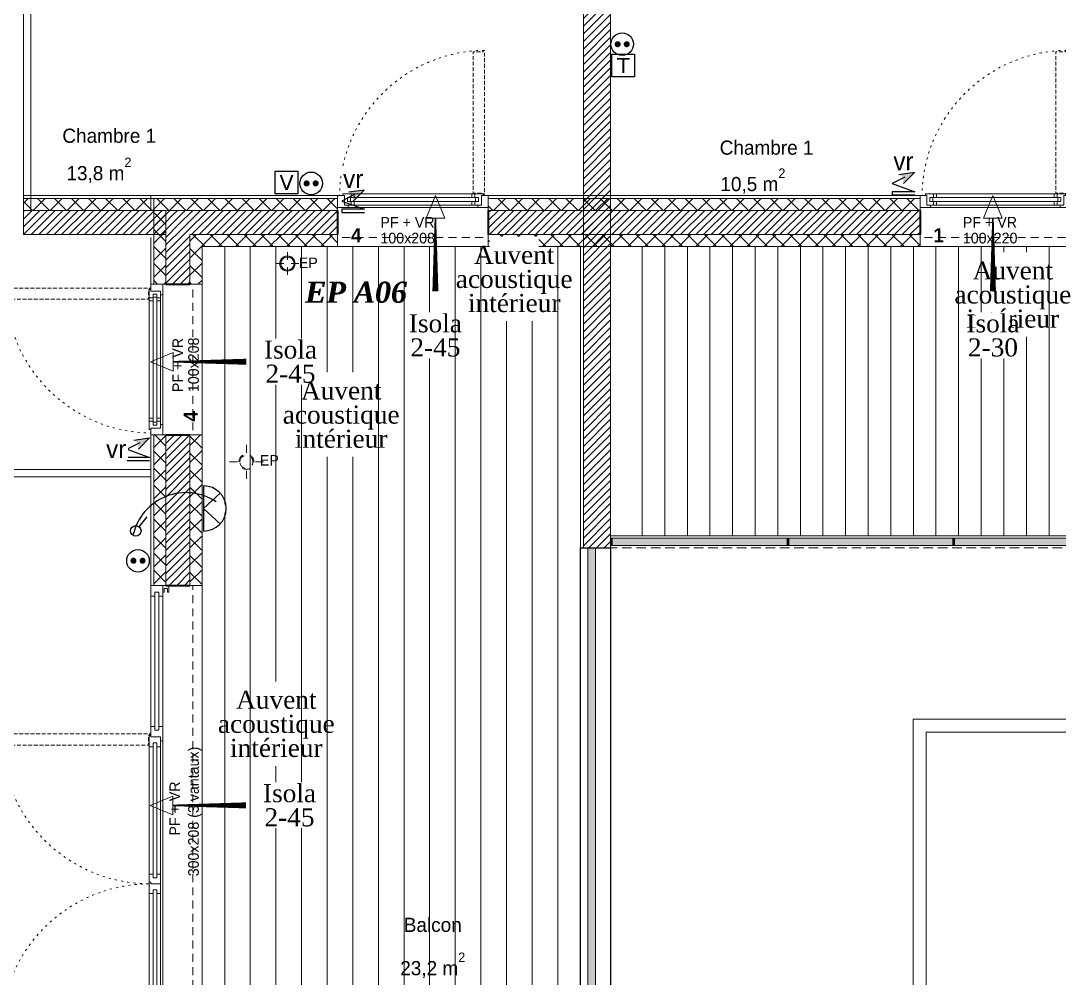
# Model space of a CAD drawing. Header units: centimetres. Extents: x 2666 to 9670, y 1889 to 5633.
# Drawn here: x 4812 to 5501, y 3032 to 3667 of the extents above; entities that cross this region are included whole.
import ezdxf

# ---------------------------------------------------------------- set-up
doc = ezdxf.new("R2010")
doc.units = ezdxf.units.CM
doc.header["$LTSCALE"] = 12.7
for name, pattern in [('INTERROMPU2', [0.75, 0.5, -0.25]), ('Style de ligne -11', [0.694444, 0.41656, -0.277884]), ('Style de ligne -12', [0.328084, 0.109361, -0.218723]), ('Style de ligne -13', [0.295276, 0.19685, -0.098425]), ('Style de ligne -14', [0.295276, 0.19685, -0.098425]), ('Style de ligne -17', [0.694444, 0.41656, -0.277884]), ('Style de ligne -18', [0.328084, 0.109361, -0.218723]), ('VW-01', [0.83312, 0.41656, -0.41656])]:
    doc.linetypes.add(name, pattern=pattern)
for name, color, linetype, lineweight in [('B amÈnagement intÈrieur', 7, 'Continuous', 5), ('B aménagement intérieur', 7, 'Continuous', 5), ('B GÈnÈral', 7, 'Continuous', 5), ('B Général', 7, 'Continuous', 5), ('C ANNOTATIONS-prestations', 7, 'Continuous', 5), ('C ANNOTATIONS-texte', 7, 'Continuous', 5), ('C ANNOTATIONS-texte surfaces', 7, 'Continuous', 5), ('Général', 7, 'Continuous', 5), ('prlm-ELEC-CFA', 1, 'Continuous', 25), ('prlm-ELEC-CFO', 1, 'Continuous', 25), ('prlm-ZCARTOUCHE', 181, 'Continuous', 13)]:
    doc.layers.add(name, color=color, linetype=linetype, lineweight=lineweight)
doc.layers.add('D SURFACES-shab', color=1, linetype='Continuous', lineweight=5, true_color=0xff0000)
doc.layers.add('prlm-EAU-EPEXT', color=7, linetype='Continuous', lineweight=18, true_color=0x4c8599)
doc.layers.add('prlm-VMC', color=93, linetype='Continuous')
doc.styles.add('Eurostile', font='')
doc.styles.add('Eurostile (bold)', font='')
doc.styles.add('prlm-eau-ep', font='timesbi.ttf', dxfattribs={"height": 18})
doc.styles.add('prlm-elec-cfo', font='comic.ttf', dxfattribs={"height": 12})
doc.styles.add('prlm-vmc', font='pala.ttf', dxfattribs={"height": 14})
doc.styles.add('Times New Roman (bold italic)', font='timesbi.ttf')
doc.styles.get('Eurostile').set_extended_font_data('Eurostile')
doc.styles.get('Eurostile (bold)').set_extended_font_data('Eurostile', bold=True)
pattern_1 = [(-45, (0, 0), (5.656854, 5.656854), []), (45, (0, 0), (5.656854, -5.656854), [])]
pattern_2 = [(45, (0, 0), (2.4253472, -2.6458333), [])]
pattern_3 = [(135, (0, 0), (-5.656854, -5.656854), []), (225, (0, 0), (-5.656854, 5.656854), [])]
pattern_4 = [(45, (0, 0), (-5.656854, 5.656854), []), (135, (0, 0), (5.656854, 5.656854), [])]
pattern_5 = [(45, (0, 0), (-5.656854, 5.656854), []), (135, (0, 0), (5.656854, 5.656854), [])]

# ---------------------------------------------------------------- blocks, each defined once
blk = doc.blocks.new('Groupe-1')
at = {"layer": 'B GÈnÈral', "linetype": 'Continuous', "lineweight": 0, "true_color": 0xeeeeee}
for points in [[(5203.04, 3323.9), (5320.24, 3323.9), (5320.24, 3318.9), (5203.04, 3318.9)], [(5321.34, 3323.9), (5430.24, 3323.9), (5430.24, 3318.9), (5321.34, 3318.9)], [(5431.34, 3323.9), (5540.24, 3323.9), (5540.24, 3318.9), (5431.34, 3318.9)]]:
    blk.add_hatch(color=7, dxfattribs=at).paths.add_polyline_path(points)
at = {"layer": 'B GÈnÈral', "linetype": 'Continuous', "lineweight": 0, "true_color": 0xdddddd}
for points in [[(5203.04, 3323.89), (5204.14, 3323.89), (5204.14, 3318.89), (5203.04, 3318.89)], [(5320.24, 3323.9), (5321.34, 3323.9), (5321.34, 3318.9), (5320.24, 3318.9)], [(5430.24, 3323.9), (5431.34, 3323.9), (5431.34, 3318.9), (5430.24, 3318.9)]]:
    blk.add_hatch(color=254, dxfattribs=at).paths.add_polyline_path(points)
at = {"layer": 'B Général', "color": 7, "linetype": 'Continuous', "lineweight": 5}
for p, q in [((5224.04, 3325.39), (5224.04, 3517.39)), ((5239.04, 3325.39), (5239.04, 3517.39)), ((5254.04, 3325.39), (5254.04, 3517.39)), ((5269.04, 3325.39), (5269.04, 3517.39)), ((5284.04, 3325.39), (5284.04, 3517.39)), ((5299.04, 3325.39), (5299.04, 3517.39)), ((5314.04, 3325.39), (5314.04, 3517.39)), ((5329.04, 3325.39), (5329.04, 3517.39)), ((5344.04, 3325.39), (5344.04, 3517.39)), ((5359.04, 3325.39), (5359.04, 3517.39)), ((5374.04, 3325.39), (5374.04, 3517.39)), ((5389.04, 3325.39), (5389.04, 3517.39)), ((5404.04, 3325.39), (5404.04, 3517.39)), ((5419.04, 3325.39), (5419.04, 3517.39)), ((5434.04, 3325.39), (5434.04, 3517.39)), ((5449.04, 3325.39), (5449.04, 3517.39)), ((5464.04, 3325.39), (5464.04, 3517.39)), ((5479.04, 3325.39), (5479.04, 3517.39)), ((5494.04, 3325.39), (5494.04, 3517.39))]:
    blk.add_line(p, q, dxfattribs=at)
at = {"layer": 'B Général', "color": 7, "linetype": 'Continuous', "lineweight": 13, "flags": 128}
blk.add_lwpolyline([(5203.04, 3517.39), (6191.89, 3517.39), (6191.89, 3325.39), (5203.04, 3325.39)], close=True, dxfattribs=at)
at = {"layer": 'B Général', "color": 7, "linetype": 'INTERROMPU2', "lineweight": 13, "flags": 128}
blk.add_lwpolyline([(5203.04, 3325.39), (6191.89, 3325.39), (6191.89, 3317.39), (5203.04, 3317.39)], close=True, dxfattribs=at)
at = {"layer": 'B Général', "color": 7, "linetype": 'Continuous', "lineweight": 5, "flags": 128}
for points in [[(5203.04, 3323.9), (5320.24, 3323.9), (5320.24, 3318.9), (5203.04, 3318.9)], [(5203.04, 3323.89), (5204.14, 3323.89), (5204.14, 3318.89), (5203.04, 3318.89)], [(5320.24, 3323.9), (5321.34, 3323.9), (5321.34, 3318.9), (5320.24, 3318.9)], [(5321.34, 3323.9), (5430.24, 3323.9), (5430.24, 3318.9), (5321.34, 3318.9)], [(5430.24, 3323.9), (5431.34, 3323.9), (5431.34, 3318.9), (5430.24, 3318.9)], [(5431.34, 3323.9), (5540.24, 3323.9), (5540.24, 3318.9), (5431.34, 3318.9)]]:
    blk.add_lwpolyline(points, close=True, dxfattribs=at)
blk = doc.blocks.new('Groupe-14-1')
at = {"layer": 'C ANNOTATIONS-prestations', "linetype": 'VW-01'}
for p, q in [((4961.43, 3385.75), (4961.43, 3378.25)), ((4950.18, 3374.5), (4957.68, 3374.5)), ((4961.43, 3363.25), (4961.43, 3370.75)), ((4972.68, 3374.5), (4965.18, 3374.5))]:
    blk.add_line(p, q, dxfattribs=at)
at = {"layer": 'C ANNOTATIONS-prestations', "linetype": 'VW-01', "flags": 128}
for points in [[(4956.43, 3374.5, -1), (4966.43, 3374.5, -1)], [(4957.09, 3374.5, -1), (4965.76, 3374.5, -1)]]:
    blk.add_lwpolyline(points, format="xyb", close=True, dxfattribs=at)
at = {"layer": 'C ANNOTATIONS-prestations', "insert": (4970.37, 3379.04), "char_height": 7.059, "attachment_point": 1, "line_spacing_factor": 0.894142, "style": 'Eurostile'}
blk.add_mtext('EP', dxfattribs=at)
blk = doc.blocks.new('PF 300.208 + VR (3 vantaux)')
at = {"layer": 'B Général', "color": 7, "linetype": 'Continuous', "lineweight": 13}
for p, q in [((-150, 7), (-150, 17)), ((150, 7), (150, 17))]:
    blk.add_line(p, q, dxfattribs=at)
at = {"layer": 'B Général', "color": 7, "linetype": 'Continuous', "lineweight": 35}
for p, q in [((-150, 7), (-150, -9)), ((150, 7), (150, -9))]:
    blk.add_line(p, q, dxfattribs=at)
at = {"layer": 'B Général'}
blk.add_line((-143, 9), (47, 9), dxfattribs=at)
at = {"layer": 'B Général', "color": 7, "linetype": 'Style de ligne -13', "lineweight": 5, "flags": 128}
for points in [[(-147.5, 117), (-146.5, 117), (-146.5, 116), (-140, 116), (-140, 18.5), (-146.5, 18.5), (-146.5, 17.5), (-147.5, 17.5)], [(51.5, 115), (50.5, 115), (50.5, 116), (44, 116), (44, 18.5), (50.5, 18.5), (50.5, 17.5), (51.5, 17.5)]]:
    blk.add_lwpolyline(points, close=True, dxfattribs=at)
at = {"layer": 'B Général', "lineweight": 5, "flags": 128}
for points in [[(-143, 10.5), (-143, 9), (-150, 9), (-150, 17), (-145.5, 17), (-145.5, 10.5)], [(-54.5, 18), (-139, 18), (-139, 15.5), (-54.5, 15.5)], [(-41.5, 18), (43, 18), (43, 15.5), (-41.5, 15.5)], [(56.5, 17), (56.5, 14.25), (54, 14.25), (54, 11.75), (56.5, 11.75), (56.5, 9), (47, 9), (47, 10.5), (49.5, 10.5), (49.5, 17)], [(145.5, 14.25), (54, 14.25), (54, 11.75), (145.5, 11.75)], [(143, 17), (56.5, 17), (56.5, 14.25), (143, 14.25)], [(145.5, 14.25), (143, 14.25), (143, 17), (150, 17), (150, 9), (143, 9), (143, 11.75), (145.5, 11.75)], [(-150, 9), (-150, 5), (-145.5, 5), (-145.5, 6), (-148, 6), (-148, 8), (-145.5, 8), (-145.5, 9)], [(-54.5, 13), (-139, 13), (-139, 10.5), (-54.5, 10.5)], [(-41.5, 13), (43, 13), (43, 10.5), (-41.5, 10.5)], [(143, 11.75), (56.5, 11.75), (56.5, 9), (143, 9)], [(150, 9), (150, 5), (145.5, 5), (145.5, 6), (148, 6), (148, 8), (145.5, 8), (145.5, 9)]]:
    blk.add_lwpolyline(points, close=True, dxfattribs=at)
at = {"layer": 'B Général', "color": 7, "linetype": 'Continuous', "lineweight": 5, "flags": 128}
for points in [[(-139, 15.5), (-141.5, 15.5), (-141.5, 13), (-139, 13), (-139, 10.5), (-145.5, 10.5), (-145.5, 17), (-146.5, 17), (-146.5, 18), (-139, 18)], [(-54.5, 15.5), (-52, 15.5), (-52, 13), (-54.5, 13), (-54.5, 10.5), (-48, 10.5), (-48, 17), (-47, 17), (-47, 18), (-54.5, 18)], [(-41.5, 15.5), (-44, 15.5), (-44, 13), (-41.5, 13), (-41.5, 10.5), (-48, 10.5), (-48, 17), (-47, 17), (-47, 18), (-41.5, 18)], [(43, 15.5), (45.5, 15.5), (45.5, 13), (43, 13), (43, 10.5), (49.5, 10.5), (49.5, 17), (50.5, 17), (50.5, 18), (43, 18)]]:
    blk.add_lwpolyline(points, close=True, dxfattribs=at)
at = {"layer": 'B Général', "color": 7, "linetype": 'Style de ligne -11', "lineweight": 5, "flags": 128}
blk.add_lwpolyline([(-150, 9), (150, 9), (150, -11), (-150, -11)], close=True, dxfattribs=at)
at = {"layer": 'B Général', "lineweight": 13, "flags": 128}
blk.add_lwpolyline([(150, -9), (150, -17), (-150, -17), (-150, -9)], dxfattribs=at)
at = {"layer": 'B Général'}
for centre in [(-147, 17.5), (51, 17.5)]:
    blk.add_circle(centre, 0.5, dxfattribs=at)
at = {"layer": 'B Général', "color": 7, "linetype": 'Style de ligne -12', "lineweight": 5}
for centre, start, end in [((-147, 17.5), 0.29382, 90.28792), ((51, 17.5), 94.06495, 179.70618)]:
    blk.add_arc(centre, 99, start, end, dxfattribs=at)
at = {"layer": 'B Général', "insert": (2, 4.58), "char_height": 7.059, "attachment_point": 2, "rotation": 360, "line_spacing_factor": 0.894142, "style": 'Eurostile'}
blk.add_mtext('PF + VR', dxfattribs=at)
at = {"layer": 'C ANNOTATIONS-prestations', "rotation": 360, "line_spacing_factor": 0.894142}
for s, insert, char_height, attachment_point, style in [('6', (-141.14, -4.77), 9.41, 1, 'Eurostile (bold)'), ('300x208 (3 vantaux) ', (0, -7.82), 7.059, 2, 'Eurostile')]:
    blk.add_mtext(s, dxfattribs=dict(at, insert=insert, char_height=char_height, attachment_point=attachment_point, style=style))
blk = doc.blocks.new('PF 100.208 + VR')
at = {"layer": 'B Général', "color": 7, "linetype": 'Continuous', "lineweight": 13}
for p, q in [((-50, 7), (-50, 17)), ((50, 7), (50, 17))]:
    blk.add_line(p, q, dxfattribs=at)
at = {"layer": 'B Général', "color": 7, "linetype": 'Continuous', "lineweight": 35}
for p, q in [((-50, 7), (-50, -9)), ((50, 7), (50, -9))]:
    blk.add_line(p, q, dxfattribs=at)
at = {"layer": 'B Général'}
blk.add_line((45, 9), (-45, 9), dxfattribs=at)
at = {"layer": 'B Général', "color": 7, "linetype": 'Style de ligne -13', "lineweight": 5, "flags": 128}
blk.add_lwpolyline([(47.5, 113.27), (46.5, 113.27), (46.5, 112.27), (40, 112.27), (40, 18.5), (46.5, 18.5), (46.5, 17.5), (47.5, 17.5)], close=True, dxfattribs=at)
at = {"layer": 'B Général', "lineweight": 5, "flags": 128}
for points in [[(-43, 10.5), (-43, 9), (-50, 9), (-50, 17), (-45.5, 17), (-45.5, 10.5)], [(-43.5, 15.5), (43.5, 15.5), (43.5, 13), (-43.5, 13)], [(-41, 18), (41, 18), (41, 15.5), (-41, 15.5)], [(43, 10.5), (43, 9), (50, 9), (50, 17), (45.5, 17), (45.5, 10.5)], [(-41, 13), (41, 13), (41, 10.5), (-41, 10.5)]]:
    blk.add_lwpolyline(points, close=True, dxfattribs=at)
at = {"layer": 'B Général', "color": 7, "linetype": 'Continuous', "lineweight": 5, "flags": 128}
for points in [[(-39, 15.5), (-41.5, 15.5), (-41.5, 13), (-39, 13), (-39, 10.5), (-45.5, 10.5), (-45.5, 17), (-46.5, 17), (-46.5, 18), (-39, 18)], [(39, 15.5), (41.5, 15.5), (41.5, 13), (39, 13), (39, 10.5), (45.5, 10.5), (45.5, 17), (46.5, 17), (46.5, 18), (39, 18)]]:
    blk.add_lwpolyline(points, close=True, dxfattribs=at)
at = {"layer": 'B Général', "color": 7, "linetype": 'Style de ligne -11', "lineweight": 5, "flags": 128}
blk.add_lwpolyline([(-50, 9), (50, 9), (50, -11), (-50, -11)], close=True, dxfattribs=at)
at = {"layer": 'B Général', "lineweight": 13, "flags": 128}
blk.add_lwpolyline([(-50, -9), (-50, -17), (50, -17), (50, -9)], dxfattribs=at)
at = {"layer": 'B Général'}
blk.add_circle((47, 17.5), 0.5, dxfattribs=at)
at = {"layer": 'B Général', "color": 7, "linetype": 'Style de ligne -12', "lineweight": 5}
blk.add_arc((48.78, 15.78), 97.5, 90.89734, 179.2823, dxfattribs=at)
at = {"layer": 'B Général', "insert": (-21.61, 2.65), "char_height": 7.059, "attachment_point": 1, "rotation": 360, "line_spacing_factor": 0.894142, "style": 'Eurostile'}
blk.add_mtext('PF + VR', dxfattribs=at)
at = {"layer": 'C ANNOTATIONS-prestations', "attachment_point": 1, "rotation": 360, "line_spacing_factor": 0.894142}
for s, insert, char_height, style in [('4', (-41.15, -4.77), 9.41, 'Eurostile (bold)'), ('100x208', (-21.61, -7.83), 7.059, 'Eurostile')]:
    blk.add_mtext(s, dxfattribs=dict(at, insert=insert, char_height=char_height, style=style))
blk = doc.blocks.new('PF 100.220 + VR')
at = {"layer": 'B Général', "color": 7, "linetype": 'Continuous', "lineweight": 13}
for p, q in [((-50, 7), (-50, 17)), ((50, 7), (50, 17))]:
    blk.add_line(p, q, dxfattribs=at)
at = {"layer": 'B Général', "color": 7, "linetype": 'Continuous', "lineweight": 35}
for p, q in [((-50, 7), (-50, -9)), ((50, 7), (50, -9))]:
    blk.add_line(p, q, dxfattribs=at)
at = {"layer": 'B Général'}
blk.add_line((45, 9), (-45, 9), dxfattribs=at)
at = {"layer": 'B Général', "color": 7, "linetype": 'Style de ligne -14', "lineweight": 5, "flags": 128}
blk.add_lwpolyline([(47.5, 113.27), (46.5, 113.27), (46.5, 112.27), (40, 112.27), (40, 18.5), (46.5, 18.5), (46.5, 17.5), (47.5, 17.5)], close=True, dxfattribs=at)
at = {"layer": 'B Général', "lineweight": 5, "flags": 128}
for points in [[(-43, 10.5), (-43, 9), (-50, 9), (-50, 17), (-45.5, 17), (-45.5, 10.5)], [(-43.5, 15.5), (43.5, 15.5), (43.5, 13), (-43.5, 13)], [(-41, 18), (41, 18), (41, 15.5), (-41, 15.5)], [(43, 10.5), (43, 9), (50, 9), (50, 17), (45.5, 17), (45.5, 10.5)], [(-41, 13), (41, 13), (41, 10.5), (-41, 10.5)]]:
    blk.add_lwpolyline(points, close=True, dxfattribs=at)
at = {"layer": 'B Général', "color": 7, "linetype": 'Continuous', "lineweight": 5, "flags": 128}
for points in [[(-39, 15.5), (-41.5, 15.5), (-41.5, 13), (-39, 13), (-39, 10.5), (-45.5, 10.5), (-45.5, 17), (-46.5, 17), (-46.5, 18), (-39, 18)], [(39, 15.5), (41.5, 15.5), (41.5, 13), (39, 13), (39, 10.5), (45.5, 10.5), (45.5, 17), (46.5, 17), (46.5, 18), (39, 18)]]:
    blk.add_lwpolyline(points, close=True, dxfattribs=at)
at = {"layer": 'B Général', "color": 7, "linetype": 'Style de ligne -17', "lineweight": 5, "flags": 128}
blk.add_lwpolyline([(-50, 9), (50, 9), (50, -11), (-50, -11)], close=True, dxfattribs=at)
at = {"layer": 'B Général', "lineweight": 13, "flags": 128}
blk.add_lwpolyline([(-50, -9), (-50, -17), (50, -17), (50, -9)], dxfattribs=at)
at = {"layer": 'B Général'}
blk.add_circle((47, 17.5), 0.5, dxfattribs=at)
at = {"layer": 'B Général', "color": 7, "linetype": 'Style de ligne -18', "lineweight": 5}
blk.add_arc((48.78, 15.78), 97.5, 90.89734, 179.2823, dxfattribs=at)
at = {"layer": 'B Général', "insert": (-21.61, 2.65), "char_height": 7.059, "attachment_point": 1, "rotation": 360, "line_spacing_factor": 0.894142, "style": 'Eurostile'}
blk.add_mtext('PF + VR', dxfattribs=at)
at = {"layer": 'C ANNOTATIONS-prestations', "attachment_point": 1, "rotation": 360, "line_spacing_factor": 0.894142}
for s, insert, char_height, style in [('1', (-41.14, -4.77), 9.41, 'Eurostile (bold)'), ('100x220', (-21.61, -7.83), 7.059, 'Eurostile')]:
    blk.add_mtext(s, dxfattribs=dict(at, insert=insert, char_height=char_height, style=style))
blk = doc.blocks.new('EP')
at = {"layer": 'B GÈnÈral', "linetype": 'Continuous', "lineweight": 0}
h = blk.add_hatch(color=7, dxfattribs=at)
edge = h.paths.add_edge_path()
edge.add_arc((0, 0), 5, 0, 180, ccw=False)
edge.add_arc((0, 0), 5, 180, 360, ccw=False)
edge = h.paths.add_edge_path()
edge.add_arc((0, 0), 4.33, 0, 180, ccw=False)
edge.add_arc((0, 0), 4.33, 180, 360, ccw=False)
at = {"layer": 'B Général', "color": 7, "linetype": 'Continuous', "lineweight": 5}
for p, q in [((0, 7.5), (0, 2.5)), ((-7.5, 0), (-2.5, 0)), ((7.5, 0), (2.5, 0)), ((0, -7.5), (0, -2.5))]:
    blk.add_line(p, q, dxfattribs=at)
at = {"layer": 'B Général', "color": 7, "linetype": 'Continuous', "lineweight": 5, "flags": 128}
for points in [[(-5, 0, -1), (5, 0, -1)], [(-4.33, 0, -1), (4.33, 0, -1)]]:
    blk.add_lwpolyline(points, format="xyb", close=True, dxfattribs=at)
at = {"layer": 'C ANNOTATIONS-prestations', "insert": (7.5, 3.99), "char_height": 7.059, "attachment_point": 1, "line_spacing_factor": 0.894142, "style": 'Eurostile'}
blk.add_mtext('EP', dxfattribs=at)
blk = doc.blocks.new('xi.epext')
at = {"layer": 'prlm-EAU-EPEXT', "color": 7, "linetype": 'Continuous', "lineweight": 18}
blk.add_circle((0, 0), 5, dxfattribs=at)
blk = doc.blocks.new('Groupe-30-1')
at = {"layer": 'prlm-EAU-EPEXT'}
blk.add_blockref('xi.epext', (4988.71, 3506.14), dxfattribs=at)
at = {"layer": 'prlm-EAU-EPEXT', "insert": (5000.53, 3494.13), "char_height": 13.989, "width": 86.1947, "attachment_point": 1, "line_spacing_factor": 1.004802, "style": 'Times New Roman (bold italic)'}
blk.add_mtext('EP A06', dxfattribs=at)
blk = doc.blocks.new('xi.EA')
at = {"layer": 'prlm-VMC', "color": 0, "linetype": 'ByBlock', "lineweight": 5, "flags": 128}
blk.add_lwpolyline([(-6.17, -15), (6.17, -15), (0, 0)], close=True, dxfattribs=at)
at = {"layer": 'prlm-VMC', "color": 0, "linetype": 'ByBlock', "lineweight": -2, "flags": 128}
blk.add_lwpolyline([(0, -15, 1, 4, 0), (0, -63.63, 1, 1, 0)], format="xyseb", dxfattribs=at)
at = {"layer": 'prlm-VMC', "color": 0, "linetype": 'ByBlock', "lineweight": 5}
blk.add_solid([(0, 0), (6.17, -15), (-6.17, -15), (0, 0)], dxfattribs=at)
blk = doc.blocks.new('xi.PC')
at = {"color": 0, "lineweight": 5}
blk.add_wipeout([(-7.5, -7.5), (7.5, -7.5), (7.5, 7.5), (-7.5, 7.5)], dxfattribs=at).dxf.layer = 'prlm-ELEC-CFO'
at = {"layer": 'prlm-ELEC-CFO', "color": 0, "linetype": 'ByBlock', "lineweight": 5, "const_width": 2}
for points in [[(-4, 0, 1), (-2, 0, 1)], [(2, 0, 1), (4, 0, 1)]]:
    blk.add_lwpolyline(points, format="xyb", close=True, dxfattribs=at)
at = {"layer": 'prlm-ELEC-CFO', "color": 0, "linetype": 'ByBlock', "lineweight": -2}
blk.add_circle((0, 0), 7.5, dxfattribs=at)
blk = doc.blocks.new('xi.TEL')
at = {"layer": 'prlm-ELEC-CFA', "color": 0, "linetype": 'ByBlock', "lineweight": -2, "flags": 128}
blk.add_lwpolyline([(-7.5, 7.5), (7.5, 7.5), (7.5, -7.5), (-7.5, -7.5)], close=True, dxfattribs=at)
at = {"layer": 'prlm-ELEC-CFA', "color": 0, "linetype": 'ByBlock', "insert": (0, 0), "char_height": 10, "width": 11.36, "attachment_point": 5}
blk.add_mtext('{\\fVerdana|b0|i0|c0|p34;T}', dxfattribs=at)
blk = doc.blocks.new('xi.VR')
at = {"layer": 'prlm-ELEC-CFO', "lineweight": 5}
blk.add_hatch(color=0, dxfattribs=at).paths.add_polyline_path([(-3, 6), (-0.1, 3.7), (0, 0), (7.5, 7.5)])
at = {"layer": 'prlm-ELEC-CFO', "color": 0}
for points in [[(-3, 6), (7.5, 7.5), (0, 0)], [(0.95, 4.23), (-7.5, 0), (7.5, -5.5), (-7.5, -5.5), (-7.5, -7.5), (7.5, -7.5)]]:
    blk.add_lwpolyline(points, dxfattribs=at)
blk = doc.blocks.new('xi.TV')
at = {"layer": 'prlm-ELEC-CFA', "color": 0, "linetype": 'ByBlock', "lineweight": -2, "flags": 128}
blk.add_lwpolyline([(-7.5, 7.5), (7.5, 7.5), (7.5, -7.5), (-7.5, -7.5)], close=True, dxfattribs=at)
at = {"layer": 'prlm-ELEC-CFA', "color": 0, "linetype": 'ByBlock', "insert": (0, 0), "char_height": 10, "width": 11.36, "attachment_point": 5}
blk.add_mtext('{\\fVerdana|b0|i0|c0|p34;V}', dxfattribs=at)
blk = doc.blocks.new('$CTfon')
at = {"color": 0}
blk.add_wipeout([(-104.475, 36.975), (0.475, 36.975), (0.475, -0.475), (-104.475, -0.475)], dxfattribs=at).dxf.layer = 'prlm-ZCARTOUCHE'
at = {"layer": 'prlm-ZCARTOUCHE', "color": 0}
for points in [[(-104, 36.5), (0, 36.5), (0, 0), (-104, 0)], [(-103.5, 36), (-0.5, 36), (-0.5, 23.5), (-103.5, 23.5)]]:
    blk.add_lwpolyline(points, close=True, dxfattribs=at)
blk = doc.blocks.new('xi.SA')
at = {"layer": 'prlm-ELEC-CFO', "color": 0}
blk.add_lwpolyline([(0.2, -1.28), (5.5, 5.28)], dxfattribs=at)
blk.add_circle((-2, -4), 3.5, dxfattribs=at)
blk = doc.blocks.new('xi.ECAP')
at = {"color": 0}
blk.add_wipeout([(-15, 0), (-10.13, 11.06), (0, 15), (10.13, 11.06), (15, 0)], dxfattribs=at).dxf.layer = 'prlm-ELEC-CFO'
at = {"layer": 'prlm-ELEC-CFO', "color": 0, "linetype": 'ByBlock', "lineweight": -2, "flags": 128}
blk.add_lwpolyline([(15, 0, 1), (-15, 0)], format="xyb", close=True, dxfattribs=at)
at = {"layer": 'prlm-ELEC-CFO', "color": 0}
blk.add_lwpolyline([(-10.13, 11.06), (0, 0), (10.13, 11.06)], dxfattribs=at)

msp = doc.modelspace()

# ---------------------------------------------------------------- hatches: boundary and pattern name
at = {"layer": 'B amÈnagement intÈrieur', "linetype": 'Continuous', "lineweight": 5, "true_color": 0x444444}
h = msp.add_hatch(dxfattribs=at)
h.set_pattern_fill('H_BARDAGE V 150', color=250, style=0, pattern_type=2)
h.set_pattern_definition([(90, (0, 0), (17, 0), [])])
h.paths.add_polyline_path([(5183.04, 3517.39), (4931.96, 3517.39), (4931.96, 2591.9), (5183.04, 2591.9)])
at = {"layer": 'B GÈnÈral', "linetype": 'Continuous', "lineweight": 5}
h = msp.add_hatch(dxfattribs=at)
h.set_pattern_fill('50_BETON', style=0, pattern_type=2)
h.set_pattern_definition(pattern_2)
h.paths.add_polyline_path([(5203.04, 3317.37), (5203.04, 3884.39), (5185.04, 3866.39), (5185.04, 3317.37)])
at = {"layer": 'B GÈnÈral', "linetype": 'Continuous', "lineweight": 5, "true_color": 0x808080}
h = msp.add_hatch(dxfattribs=at)
h.set_pattern_fill('02_ISOLANT', color=8, style=0, pattern_type=2)
h.set_pattern_definition(pattern_5)
h.paths.add_polyline_path([(4813.44, 3549.39), (4813.44, 3541.39), (4907.96, 3541.39), (4907.96, 3549.39)])
h = msp.add_hatch(dxfattribs=at)
h.set_pattern_fill('02_ISOLANT', color=8, style=0, pattern_type=2)
h.set_pattern_definition(pattern_5)
h.paths.add_polyline_path([(4818.44, 3549.39), (4818.44, 3541.39), (4899.96, 3541.39), (4899.96, 3549.39)])
h = msp.add_hatch(dxfattribs=at)
h.set_pattern_fill('02_ISOLANT', color=8, angle=-90, style=0, pattern_type=2)
h.set_pattern_definition(pattern_1)
h.paths.add_polyline_path([(4907.96, 3541.39), (4899.96, 3549.39), (4899.96, 3492.39), (4907.96, 3492.39)])
h = msp.add_hatch(dxfattribs=at)
h.set_pattern_fill('02_ISOLANT', color=8, angle=-90, style=0, pattern_type=2)
h.set_pattern_definition([(-45, (0, 0), (5.656854, 5.656854), []), (45, (0, 0), (5.656854, -5.656854), [])])
h.paths.add_polyline_path([(5021.96, 3549.39), (4899.96, 3549.39), (4907.96, 3541.39), (5021.96, 3541.39)])
h = msp.add_hatch(dxfattribs=at)
h.set_pattern_fill('02_ISOLANT', color=8, style=0, pattern_type=2)
h.set_pattern_definition(pattern_4)
h.paths.add_polyline_path([(5121.96, 3549.39), (5121.96, 3541.39), (5408.48, 3541.39), (5408.48, 3549.39)])
at = {"layer": 'B GÈnÈral', "linetype": 'Continuous', "lineweight": 5}
h = msp.add_hatch(dxfattribs=at)
h.set_pattern_fill('50_BETON', style=0, pattern_type=2)
h.set_pattern_definition(pattern_2)
h.paths.add_polyline_path([(4813.44, 3541.39), (4813.44, 3525.39), (4907.96, 3525.39), (4907.96, 3541.39)])
h = msp.add_hatch(dxfattribs=at)
h.set_pattern_fill('50_BETON', style=0, pattern_type=2)
h.set_pattern_definition(pattern_2)
h.paths.add_polyline_path([(4923.96, 3525.39), (4907.96, 3541.39), (4907.96, 3492.39), (4923.96, 3492.39)])
h = msp.add_hatch(dxfattribs=at)
h.set_pattern_fill('50_BETON', style=0, pattern_type=2)
h.set_pattern_definition(pattern_2)
h.paths.add_polyline_path([(5021.96, 3541.39), (4907.96, 3541.39), (4923.96, 3525.39), (5021.96, 3525.39)])
h = msp.add_hatch(dxfattribs=at)
h.set_pattern_fill('50_BETON', style=0, pattern_type=2)
h.set_pattern_definition(pattern_2)
h.paths.add_polyline_path([(5121.96, 3541.39), (5121.96, 3525.39), (5408.48, 3525.39), (5408.48, 3541.39)])
at = {"layer": 'B GÈnÈral', "linetype": 'Continuous', "lineweight": 5, "true_color": 0x808080}
h = msp.add_hatch(dxfattribs=at)
h.set_pattern_fill('02_ISOLANT', color=8, angle=-90, style=0, pattern_type=2)
h.set_pattern_definition(pattern_1)
h.paths.add_polyline_path([(4931.96, 3517.39), (4923.96, 3525.39), (4923.96, 3492.39), (4931.96, 3492.39)])
h = msp.add_hatch(dxfattribs=at)
h.set_pattern_fill('02_ISOLANT', color=8, angle=-90, style=0, pattern_type=2)
h.set_pattern_definition([(-45, (0, 0), (5.656854, 5.656854), []), (45, (0, 0), (5.656854, -5.656854), [])])
h.paths.add_polyline_path([(5021.96, 3525.39), (4923.96, 3525.39), (4931.96, 3517.39), (5021.96, 3517.39)])
h = msp.add_hatch(dxfattribs=at)
h.set_pattern_fill('02_ISOLANT', color=8, style=0, pattern_type=2)
h.set_pattern_definition(pattern_4)
h.paths.add_polyline_path([(5121.96, 3525.39), (5121.96, 3517.39), (5408.48, 3517.39), (5408.48, 3525.39)])
h = msp.add_hatch(dxfattribs=at)
h.set_pattern_fill('02_ISOLANT', color=8, angle=90, style=0, pattern_type=2)
h.set_pattern_definition(pattern_3)
h.paths.add_polyline_path([(4899.96, 3292.39), (4907.96, 3292.39), (4907.96, 3392.39), (4899.96, 3392.39)])
at = {"layer": 'B GÈnÈral', "linetype": 'Continuous', "lineweight": 5}
h = msp.add_hatch(dxfattribs=at)
h.set_pattern_fill('50_BETON', style=0, pattern_type=2)
h.set_pattern_definition(pattern_2)
h.paths.add_polyline_path([(4907.96, 3292.39), (4923.96, 3292.39), (4923.96, 3392.39), (4907.96, 3392.39)])
at = {"layer": 'B GÈnÈral', "linetype": 'Continuous', "lineweight": 5, "true_color": 0x808080}
h = msp.add_hatch(dxfattribs=at)
h.set_pattern_fill('02_ISOLANT', color=8, angle=90, style=0, pattern_type=2)
h.set_pattern_definition(pattern_3)
h.paths.add_polyline_path([(4923.96, 3292.39), (4931.96, 3292.39), (4931.96, 3392.39), (4923.96, 3392.39)])
at = {"layer": 'B GÈnÈral', "linetype": 'Continuous', "lineweight": 0, "true_color": 0xdddddd}
msp.add_hatch(color=254, dxfattribs=at).paths.add_polyline_path([(4931.96, 2578.41), (4931.96, 2583.41), (5188.04, 2583.41), (5188.04, 3317.39), (5193.04, 3317.39), (5193.04, 2578.41)])

# ---------------------------------------------------------------- linework, layer by layer
at = {"layer": 'B aménagement intérieur', "color": 7, "linetype": 'Continuous', "lineweight": 5, "flags": 128}
msp.add_lwpolyline([(5183.04, 3517.39), (4931.96, 3517.39), (4931.96, 2591.9), (5183.04, 2591.9)], close=True, dxfattribs=at)
at = {"layer": 'B Général', "color": 7, "linetype": 'Continuous', "lineweight": 18}
for p, q in [((5203.04, 3884.39), (5203.04, 3317.37)), ((5185.04, 3866.39), (5185.04, 3317.37)), ((4813.44, 3541.39), (4907.96, 3541.39)), ((4907.96, 3492.39), (4907.96, 3541.39)), ((4907.96, 3541.39), (5021.96, 3541.39)), ((5121.96, 3541.39), (5408.48, 3541.39)), ((4813.44, 3525.39), (4907.96, 3525.39)), ((4923.96, 3492.39), (4923.96, 3525.39)), ((4923.96, 3525.39), (5021.96, 3525.39)), ((5121.96, 3525.39), (5408.48, 3525.39)), ((4907.96, 3292.39), (4907.96, 3392.39)), ((4923.96, 3292.39), (4923.96, 3392.39))]:
    msp.add_line(p, q, dxfattribs=at)
at = {"layer": 'B Général', "color": 7, "linetype": 'Continuous', "lineweight": 5}
for p, q in [((5203.04, 3884.39), (5203.04, 3317.37)), ((5185.04, 3866.39), (5185.04, 3317.37)), ((4818.44, 3781.39), (4818.44, 3541.39)), ((4813.44, 3711.39), (4813.44, 3541.39)), ((4813.44, 3549.39), (4907.96, 3549.39)), ((4818.44, 3551.39), (4899.96, 3551.39)), ((4818.44, 3549.39), (4899.96, 3549.39)), ((4897.96, 3551.39), (5021.96, 3551.39)), ((4899.96, 3492.39), (4899.96, 3549.39)), ((4899.96, 3492.39), (4899.96, 3549.39)), ((4899.96, 3549.39), (5021.96, 3549.39)), ((4899.96, 3549.39), (5021.96, 3549.39)), ((5121.96, 3551.39), (5408.48, 3551.39)), ((5121.96, 3549.39), (5408.48, 3549.39)), ((5121.96, 3549.39), (5408.48, 3549.39)), ((4813.44, 3541.39), (4907.96, 3541.39)), ((4813.44, 3541.39), (4818.44, 3541.39)), ((4818.44, 3541.39), (4899.96, 3541.39)), ((4907.96, 3492.39), (4907.96, 3541.39)), ((4907.96, 3541.39), (5021.96, 3541.39)), ((5121.96, 3541.39), (5408.48, 3541.39)), ((4897.96, 3492.39), (4897.96, 3523.39)), ((4923.96, 3492.39), (4923.96, 3525.39)), ((4923.96, 3525.39), (5021.96, 3525.39)), ((5121.96, 3525.39), (5408.48, 3525.39)), ((4931.96, 3492.39), (4931.96, 3517.39)), ((4931.96, 3517.39), (5021.96, 3517.39)), ((5121.96, 3517.39), (5408.48, 3517.39)), ((4897.96, 3292.39), (4897.96, 3392.39)), ((4899.96, 3292.39), (4899.96, 3392.39)), ((4899.96, 3292.39), (4899.96, 3392.39)), ((4907.96, 3292.39), (4907.96, 3392.39)), ((4923.96, 3292.39), (4923.96, 3392.39)), ((4931.96, 3292.39), (4931.96, 3392.39)), ((4448.44, 3369.46), (4897.96, 3369.46)), ((4448.44, 3364.46), (4897.96, 3364.46)), ((5185.04, 3317.37), (5203.04, 3317.37))]:
    msp.add_line(p, q, dxfattribs=at)
at = {"layer": 'B Général', "color": 7, "linetype": 'Continuous', "lineweight": 13}
for p, q in [((4813.44, 3781.39), (4813.44, 3541.39)), ((4818.44, 3781.39), (4818.44, 3541.39)), ((4813.44, 3551.39), (4907.96, 3551.39)), ((4813.44, 3551.39), (4907.96, 3551.39)), ((4813.44, 3525.39), (4813.44, 3551.39)), ((4813.44, 3549.39), (4907.96, 3549.39)), ((4818.44, 3551.39), (4899.96, 3551.39)), ((4818.44, 3541.39), (4818.44, 3551.39)), ((4897.96, 3541.39), (4897.96, 3551.39)), ((4897.96, 3551.39), (5021.96, 3551.39)), ((5021.96, 3517.39), (5021.96, 3551.39)), ((5121.96, 3551.39), (5408.48, 3551.39)), ((5121.96, 3517.39), (5121.96, 3551.39)), ((5408.48, 3517.39), (5408.48, 3551.39)), ((4818.44, 3541.39), (4899.96, 3541.39)), ((4813.44, 3525.39), (4907.96, 3525.39)), ((4897.96, 3492.39), (4897.96, 3523.39)), ((4931.96, 3492.39), (4931.96, 3517.39)), ((4931.96, 3517.39), (5021.96, 3517.39)), ((5121.96, 3517.39), (5408.48, 3517.39)), ((4931.96, 3492.39), (4897.96, 3492.39)), ((4931.96, 3392.39), (4897.96, 3392.39)), ((4897.96, 3292.39), (4897.96, 3392.39)), ((4931.96, 3292.39), (4931.96, 3392.39)), ((4448.44, 3369.46), (4897.96, 3369.46)), ((4448.44, 3364.46), (4897.96, 3364.46)), ((4931.96, 3292.39), (4897.96, 3292.39))]:
    msp.add_line(p, q, dxfattribs=at)
at = {"layer": 'B Général', "color": 7, "linetype": 'Continuous', "lineweight": 25, "flags": 128}
msp.add_lwpolyline([(5203.04, 2568.4), (4931.96, 2568.4), (4931.96, 2591.9), (5183.04, 2591.9), (5183.04, 3317.39), (5203.04, 3317.39)], close=True, dxfattribs=at)
at = {"layer": 'B Général', "color": 7, "linetype": 'Continuous', "lineweight": 5, "flags": 128}
msp.add_lwpolyline([(4931.96, 2578.41), (4931.96, 2583.41), (5188.04, 2583.41), (5188.04, 3317.39), (5193.04, 3317.39), (5193.04, 2578.41)], close=True, dxfattribs=at)
at = {"layer": 'D SURFACES-shab', "color": 30, "linetype": 'Continuous', "lineweight": 5, "true_color": 0xff6633, "flags": 128}
msp.add_lwpolyline([(5203.04, 3517.39), (5203.04, 3325.4), (6191.89, 3325.39), (6191.89, 3517.39)], close=True, dxfattribs=at)

# ---------------------------------------------------------------- block references
at = {"layer": 'B Général', "color": 7}
for name, p, rotation in [('PF 100.208 + VR', (5071.96, 3534.39), 2.334540301811808e-08), ('PF 100.220 + VR', (5458.48, 3534.39), 2.334540301811808e-08), ('PF 100.208 + VR', (4914.96, 3442.39), 90), ('PF 300.208 + VR (3 vantaux)', (4914.96, 3142.39), 90)]:
    msp.add_blockref(name, p, dxfattribs=dict(at, rotation=rotation))
for name, p in [('Groupe-1', (0, 0)), ('EP', (4988.71, 3506.14))]:
    msp.add_blockref(name, p, dxfattribs=at)
at = {"layer": 'C ANNOTATIONS-prestations'}
msp.add_blockref('Groupe-14-1', (0, 0), dxfattribs=at)
at = {"layer": 'Général', "color": 7}
msp.add_blockref('Groupe-30-1', (0, 0), dxfattribs=at)
at = {"layer": 'prlm-EAU-EPEXT'}
msp.add_blockref('xi.epext', (4988.47, 3506.09), dxfattribs=at)
at = {"layer": 'prlm-ELEC-CFO'}
for name, p in [('xi.VR', (5397.46, 3559.34)), ('xi.VR', (5032.3, 3547.63)), ('xi.VR', (4889.72, 3382.99)), ('xi.SA', (4890.01, 3332.68))]:
    msp.add_blockref(name, p, dxfattribs=at)
at = {"layer": 'prlm-VMC'}
msp.add_blockref('xi.EA', (5086.84, 3551.34), dxfattribs=at)
for p, rotation in [((4897.72, 3440.94), 90), ((4897.55, 3146.43), 90.01869712959294)]:
    msp.add_blockref('xi.EA', p, dxfattribs=dict(at, rotation=rotation))

# ---------------------------------------------------------------- texts
at = {"layer": 'C ANNOTATIONS-texte', "color": 7, "char_height": 9.412, "attachment_point": 8, "line_spacing_factor": 0.894142, "style": 'Eurostile'}
for s, insert in [('Chambre 1', (4870.42, 3586.14)), ('Balcon', (5085.09, 3062.3))]:
    msp.add_mtext(s, dxfattribs=dict(at, insert=insert))
at = {"layer": 'C ANNOTATIONS-texte', "insert": (5306.64, 3578.24), "char_height": 9.412, "attachment_point": 8, "line_spacing_factor": 0.894142, "style": 'Eurostile'}
msp.add_mtext('Chambre 1', dxfattribs=at)
at = {"layer": 'C ANNOTATIONS-texte surfaces', "color": 7, "char_height": 9.412, "attachment_point": 2, "line_spacing_factor": 0.894142, "style": 'Eurostile'}
for s, insert in [('13,8 m{\\H0.6667x;\\S2^ ;}', (4863.56, 3576.48)), ('23,2 m{\\H0.6667x;\\S2^ ;}', (5085.09, 3048.75))]:
    msp.add_mtext(s, dxfattribs=dict(at, insert=insert))
at = {"layer": 'C ANNOTATIONS-texte surfaces', "insert": (5297.53, 3569.27), "char_height": 9.412, "attachment_point": 2, "line_spacing_factor": 0.894142, "style": 'Eurostile'}
msp.add_mtext('10,5 m{\\H0.6667x;\\S2^ ;}', dxfattribs=at)
at = {"layer": 'prlm-EAU-EPEXT', "insert": (5000.29, 3494.08), "char_height": 14, "width": 86.1947, "attachment_point": 1, "style": 'prlm-eau-ep'}
msp.add_mtext('EP A06', dxfattribs=at)

# ---------------------------------------------------------------- next in the draw order: block references
at = {"layer": 'prlm-ELEC-CFO'}
for p in [(5210.8, 3651.73), (5004.37, 3559.34), (4889.49, 3308.84)]:
    msp.add_blockref('xi.PC', p, dxfattribs=at)
at = {"layer": 'prlm-ELEC-CFO', "rotation": 270}
msp.add_blockref('xi.ECAP', (4933.03, 3343.54), dxfattribs=at)
at = {"layer": 'prlm-ZCARTOUCHE', "xscale": 17.35581242511762, "yscale": 17.35581242511762, "zscale": 17.35581242511762}
msp.add_blockref('$CTfon', (7208.79, 2570.22), dxfattribs=at)

# ---------------------------------------------------------------- next in the draw order: texts
at = {"layer": 'prlm-ELEC-CFO', "lineweight": 20, "char_height": 12, "attachment_point": 5, "line_spacing_factor": 0.8, "style": 'prlm-elec-cfo', "bg_fill": 3, "box_fill_scale": 1.1, "bg_fill_color": 256, "bg_fill_transparency": 0}
for insert in [(5397.46, 3574.05), (5032.3, 3562.35), (4875.01, 3382.99)]:
    msp.add_mtext('vr', dxfattribs=dict(at, insert=insert))
at = {"layer": 'prlm-VMC', "char_height": 12, "width": 20.51, "attachment_point": 5, "line_spacing_factor": 0.8, "style": 'prlm-vmc', "bg_fill": 2}
for insert in [(5139.14, 3495.84), (5470.04, 3485.49), (5024.31, 3405.76), (4981.29, 3200.51)]:
    msp.add_mtext('Auvent acoustique intérieur', dxfattribs=dict(at, insert=insert))
at = {"layer": 'prlm-VMC', "insert": (4990.03, 3146.46), "char_height": 12, "width": 20.51, "attachment_point": 5, "line_spacing_factor": 0.8, "style": 'prlm-vmc', "bg_fill": 3, "box_fill_scale": 1.1, "bg_fill_color": 256, "bg_fill_transparency": 0}
msp.add_mtext('Isola\\P2-45', dxfattribs=at)

# ---------------------------------------------------------------- next in the draw order: linework, layer by layer
at = {"layer": 'prlm-ELEC-CFO'}
msp.add_arc((4921.39, 3318.03), 36.03, 56.25809, 166.87633, dxfattribs=at)

# ---------------------------------------------------------------- next in the draw order: block references
at = {"layer": 'prlm-ELEC-CFA'}
for name, p in [('xi.TEL', (5211.5, 3637.54)), ('xi.TV', (4988.08, 3559.91))]:
    msp.add_blockref(name, p, dxfattribs=at)
at = {"layer": 'prlm-VMC'}
msp.add_blockref('xi.EA', (5456.84, 3551.34), dxfattribs=at)

# ---------------------------------------------------------------- next in the draw order: texts
at = {"layer": 'prlm-VMC', "char_height": 12, "width": 20.51, "attachment_point": 5, "line_spacing_factor": 0.8, "style": 'prlm-vmc', "bg_fill": 3, "box_fill_scale": 1.1, "bg_fill_color": 256, "bg_fill_transparency": 0}
for s, insert in [('Isola\\P2-45', (5086.84, 3458.38)), ('Isola\\P2-30', (5456.84, 3458.38)), ('Isola\\P2-45', (4990.68, 3440.94))]:
    msp.add_mtext(s, dxfattribs=dict(at, insert=insert))

doc.saveas('drawing.dxf')
